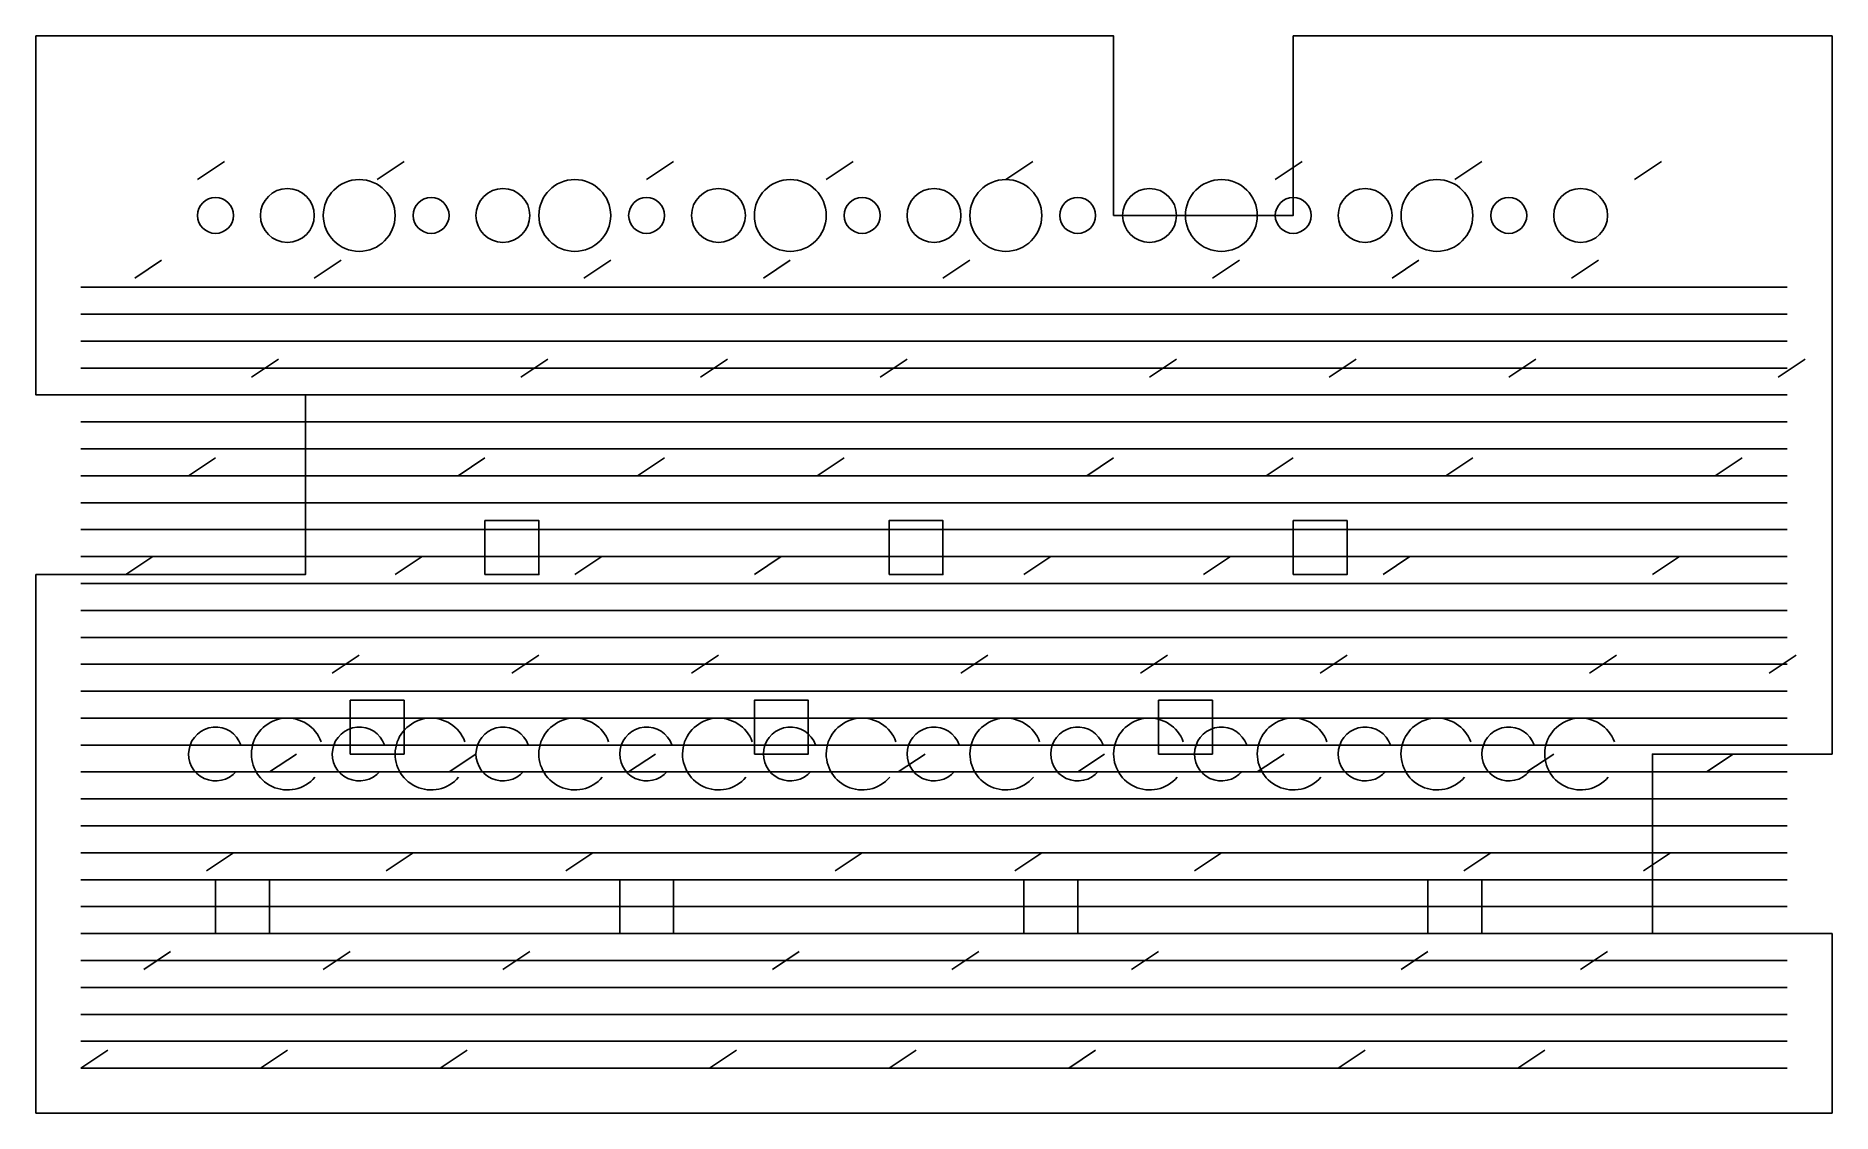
# Model space of a CAD drawing. Header units: metres. Extents: x 0 to 200, y 0 to 120.
import ezdxf

# ---------------------------------------------------------------- set-up
doc = ezdxf.new("R2010")
doc.units = ezdxf.units.M

msp = doc.modelspace()

# ---------------------------------------------------------------- linework, layer by layer
at = {"layer": 'BEND CENTERLINE', "color": 3}
for centre, radius in [((36, 100), 4), ((60, 100), 4), ((84, 100), 4), ((108, 100), 4), ((132, 100), 4), ((156, 100), 4), ((20, 100), 2), ((28, 100), 3), ((44, 100), 2), ((52, 100), 3), ((68, 100), 2), ((76, 100), 3), ((92, 100), 2), ((100, 100), 3), ((116, 100), 2), ((124, 100), 3), ((140, 100), 2), ((148, 100), 3), ((164, 100), 2), ((172, 100), 3)]:
    msp.add_circle(centre, radius, dxfattribs=at)
at = {"layer": 'DIMENSION', "color": 5}
for points in [[(5, 92), (195, 92)], [(5, 89), (195, 89)], [(5, 86), (195, 86)], [(5, 83), (195, 83)], [(5, 80), (195, 80)], [(5, 77), (195, 77)], [(5, 74), (195, 74)], [(5, 71), (195, 71)], [(5, 68), (195, 68)], [(5, 65), (195, 65)], [(5, 62), (195, 62)], [(5, 59), (195, 59)], [(5, 56), (195, 56)], [(5, 53), (195, 53)], [(5, 50), (195, 50)], [(5, 47), (195, 47)], [(5, 44), (195, 44)], [(5, 41), (195, 41)], [(5, 38), (195, 38)], [(5, 35), (195, 35)], [(5, 32), (195, 32)], [(5, 29), (195, 29)], [(5, 26), (195, 26)], [(5, 23), (195, 23)], [(5, 20), (195, 20)], [(5, 17), (195, 17)], [(5, 14), (195, 14)], [(5, 11), (195, 11)], [(5, 8), (195, 8)], [(5, 5), (195, 5)]]:
    msp.add_lwpolyline(points, dxfattribs=at)
at = {"layer": 'SYMBOL', "color": 1}
for centre, radius in [((28, 40), 4), ((44, 40), 4), ((60, 40), 4), ((76, 40), 4), ((92, 40), 4), ((108, 40), 4), ((124, 40), 4), ((140, 40), 4), ((156, 40), 4), ((172, 40), 4), ((20, 40), 3), ((36, 40), 3), ((52, 40), 3), ((68, 40), 3), ((84, 40), 3), ((100, 40), 3), ((116, 40), 3), ((132, 40), 3), ((148, 40), 3), ((164, 40), 3)]:
    msp.add_arc(centre, radius, 20, 320, dxfattribs=at)
at = {"layer": 'VISIBLE', "color": 7}
for points in [[(0, 0), (200, 0), (200, 20), (180, 20), (180, 40), (200, 40), (200, 120), (140, 120), (140, 100), (120, 100), (120, 120), (0, 120), (0, 80), (30, 80), (30, 60), (0, 60)], [(95, 60), (101, 60), (101, 66), (95, 66)], [(35, 40), (41, 40), (41, 46), (35, 46)], [(125, 40), (131, 40), (131, 46), (125, 46)], [(65, 20), (71, 20), (71, 26), (65, 26)], [(155, 20), (161, 20), (161, 26), (155, 26)]]:
    msp.add_lwpolyline(points, close=True, dxfattribs=at)
at = {"layer": 'VISIBLE', "color": 1}
for points in [[(50, 60), (56, 60), (56, 66), (50, 66)], [(140, 60), (146, 60), (146, 66), (140, 66)], [(80, 40), (86, 40), (86, 46), (80, 46)], [(20, 20), (26, 20), (26, 26), (20, 26)], [(110, 20), (116, 20), (116, 26), (110, 26)]]:
    msp.add_lwpolyline(points, close=True, dxfattribs=at)
at = {"layer": 'VISIBLE NARROW', "color": 7}
for p, q in [((18, 104), (21, 106)), ((38, 104), (41, 106)), ((68, 104), (71, 106)), ((88, 104), (91, 106)), ((108, 104), (111, 106)), ((138, 104), (141, 106)), ((158, 104), (161, 106)), ((178, 104), (181, 106)), ((11, 93), (14, 95)), ((31, 93), (34, 95)), ((61, 93), (64, 95)), ((81, 93), (84, 95)), ((101, 93), (104, 95)), ((131, 93), (134, 95)), ((151, 93), (154, 95)), ((171, 93), (174, 95)), ((24, 82), (27, 84)), ((54, 82), (57, 84)), ((74, 82), (77, 84)), ((94, 82), (97, 84)), ((124, 82), (127, 84)), ((144, 82), (147, 84)), ((164, 82), (167, 84)), ((194, 82), (197, 84)), ((17, 71), (20, 73)), ((47, 71), (50, 73)), ((67, 71), (70, 73)), ((87, 71), (90, 73)), ((117, 71), (120, 73)), ((137, 71), (140, 73)), ((157, 71), (160, 73)), ((187, 71), (190, 73)), ((10, 60), (13, 62)), ((40, 60), (43, 62)), ((60, 60), (63, 62)), ((80, 60), (83, 62)), ((110, 60), (113, 62)), ((130, 60), (133, 62)), ((150, 60), (153, 62)), ((180, 60), (183, 62)), ((33, 49), (36, 51)), ((53, 49), (56, 51)), ((73, 49), (76, 51)), ((103, 49), (106, 51)), ((123, 49), (126, 51)), ((143, 49), (146, 51)), ((173, 49), (176, 51)), ((193, 49), (196, 51)), ((26, 38), (29, 40)), ((46, 38), (49, 40)), ((66, 38), (69, 40)), ((96, 38), (99, 40)), ((116, 38), (119, 40)), ((136, 38), (139, 40)), ((166, 38), (169, 40)), ((186, 38), (189, 40)), ((19, 27), (22, 29)), ((39, 27), (42, 29)), ((59, 27), (62, 29)), ((89, 27), (92, 29)), ((109, 27), (112, 29)), ((129, 27), (132, 29)), ((159, 27), (162, 29)), ((179, 27), (182, 29)), ((12, 16), (15, 18)), ((32, 16), (35, 18)), ((52, 16), (55, 18)), ((82, 16), (85, 18)), ((102, 16), (105, 18)), ((122, 16), (125, 18)), ((152, 16), (155, 18)), ((172, 16), (175, 18)), ((5, 5), (8, 7)), ((25, 5), (28, 7)), ((45, 5), (48, 7)), ((75, 5), (78, 7)), ((95, 5), (98, 7)), ((115, 5), (118, 7)), ((145, 5), (148, 7)), ((165, 5), (168, 7))]:
    msp.add_line(p, q, dxfattribs=at)

doc.saveas('drawing.dxf')
